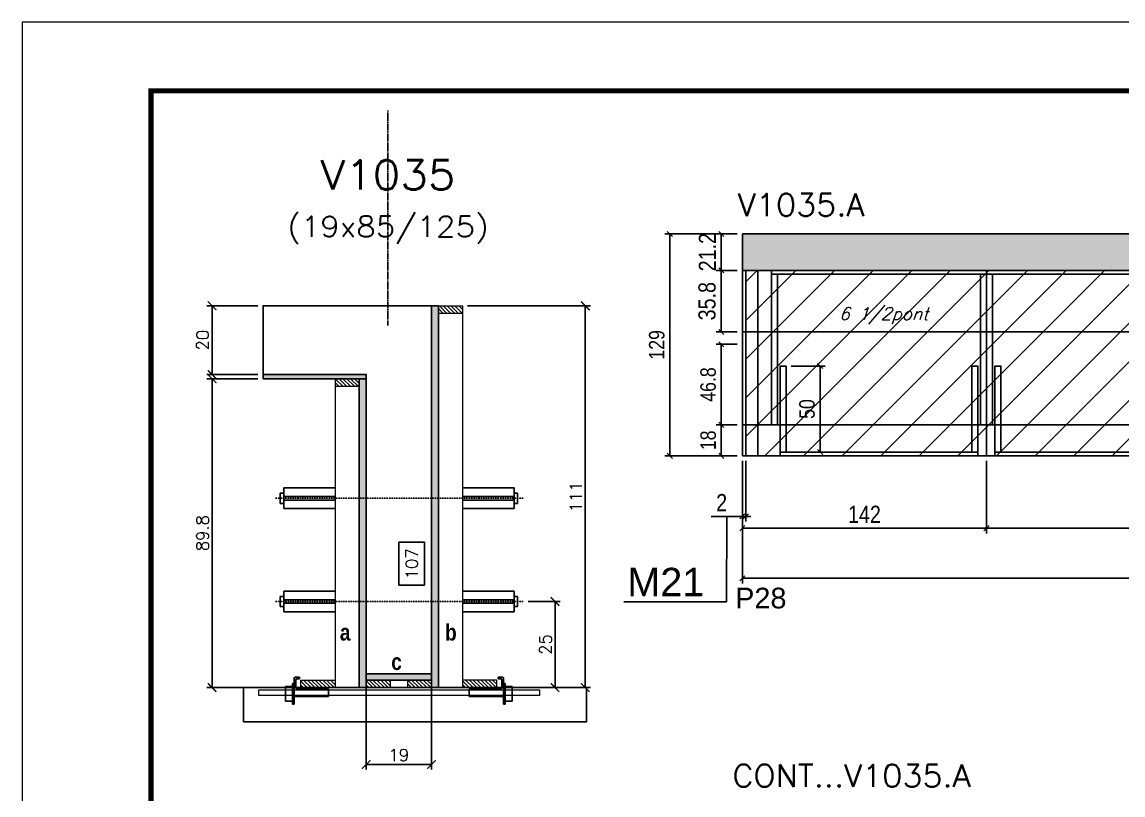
# Model space of a CAD drawing. Extents: x -20960 to -5926, y -2106 to 21915.
# Drawn here: x -9037 to -8396, y 11129 to 11578 of the extents above; entities that cross this region are included whole.
import ezdxf
from ezdxf.enums import TextEntityAlignment as Align

# ---------------------------------------------------------------- set-up
doc = ezdxf.new("R2010")
doc.units = 0
doc.linetypes.add('DASHED', pattern=[0.75, 0.5, -0.25])
doc.linetypes.add('HIDDEN', pattern=[0.375, 0.25, -0.125])
for name, color, linetype in [('5', 5, 'Continuous'), ('barrote', 251, 'Continuous'), ('COTA', 241, 'Continuous'), ('Cota Seção (2x)', 4, 'Continuous'), ('detalhes', 4, 'Continuous'), ('NOMENCLATURA', 7, 'Continuous'), ('Painéis', 200, 'Continuous'), ('presilha', 1, 'Continuous'), ('Reaproveitamento', 251, 'Continuous'), ('SARR_2.2x7', 40, 'Continuous'), ('SARR_3.5x7', 81, 'Continuous'), ('TENSOR', 3, 'Continuous'), ('texto', 7, 'Continuous'), ('Texto de Titulo', 7, 'Continuous'), ('Texto Qtd Sarr', 242, 'Continuous')]:
    doc.layers.add(name, color=color, linetype=linetype)
for name, color, linetype, lineweight in [('CONCRETO', 251, 'Continuous', 25), ('Folhas', 255, 'Continuous', 9), ('Hachura', 251, 'Continuous', 9), ('Madeira', 126, 'Continuous', 18), ('SARRAFO DE PRESSAO', 251, 'DASHED', 9), ('SCO-___-LAJ', 2, 'Continuous', 0), ('Texto Seção', 7, 'Continuous', 15)]:
    doc.layers.add(name, color=color, linetype=linetype, lineweight=lineweight)
doc.styles.add('COTA TECNICA', font='techl___.ttf', dxfattribs={"height": 10})
doc.styles.add('COTA TECNICA-50', font='techl___.ttf', dxfattribs={"height": 9})
doc.styles.add('REGUA-120', font='ROMANS.shx', dxfattribs={"height": 15})
doc.styles.add('Romans', font='romans.shx')
doc.styles.get("Standard").update_dxf_attribs({"font": 'arial.ttf'})
doc.styles.add('TECNICA', font='techb___.ttf', dxfattribs={"height": 10})
doc.dimstyles.new('COTA PAINEL-50', dxfattribs={"dimtxt": 9, "dimasz": 3, "dimexe": 3, "dimexo": 3, "dimgap": 3, "dimtad": 1, "dimdec": 1, "dimzin": 12, "dimdsep": 46, "dimtxsty": 'COTA TECNICA-50', "dimblk1": 'OBLIQUE', "dimblk2": 'OBLIQUE', "dimsah": 1, "dimcen": 0.9, "dimclrd": 4, "dimclre": 4, "dimclrt": 240, "dimadec": 1, "dimazin": 3, "dimtfac": 1, "dimtdec": 1, "dimtmove": 0, "dimatfit": 3, "dimfxl": 1, "dimtolj": 1, "dimtzin": 12, "dimarcsym": 0})
doc.dimstyles.new('Cota Seção (2x)', dxfattribs={"dimtxt": 7, "dimasz": 5, "dimexe": 3, "dimexo": 3, "dimgap": 2, "dimtad": 3, "dimdec": 1, "dimlfac": 0.5, "dimzin": 12, "dimdsep": 46, "dimtxsty": 'Romans', "dimblk": 'ARCHTICK', "dimcen": 0, "dimclrd": 4, "dimclre": 4, "dimclrt": 1, "dimadec": 1, "dimazin": 3, "dimtfac": 1, "dimtdec": 1, "dimtmove": 0, "dimatfit": 3, "dimldrblk": 'OBLIQUE', "dimfxl": 1, "dimtolj": 1, "dimtzin": 12, "dimarcsym": 0})
doc.dimstyles.new('Cota Seção interna', dxfattribs={"dimtxt": 7, "dimasz": 6, "dimexe": 0.18, "dimexo": 2, "dimgap": -4, "dimtad": 3, "dimdec": 1, "dimlfac": 0.5, "dimzin": 12, "dimdsep": 46, "dimtxsty": 'Romans', "dimblk": 'ARCHTICK', "dimcen": 0.09, "dimse1": 1, "dimse2": 1, "dimsd1": 1, "dimsd2": 1, "dimclrd": 180, "dimclre": 5, "dimclrt": 1, "dimadec": 0, "dimazin": 3, "dimtfac": 1, "dimtdec": 1, "dimtofl": 0, "dimtmove": 0, "dimatfit": 3, "dimldrblk": 'ARCHTICK', "dimfxl": 1, "dimtolj": 1, "dimtzin": 0, "dimarcsym": 0})
doc.dimstyles.new('PAINEL', dxfattribs={"dimtxt": 10, "dimasz": 3, "dimexe": 3, "dimexo": 3, "dimgap": 3, "dimtad": 1, "dimdec": 1, "dimzin": 12, "dimdsep": 46, "dimtxsty": 'COTA TECNICA', "dimblk1": 'OBLIQUE', "dimblk2": 'OBLIQUE', "dimsah": 1, "dimcen": 0.9, "dimclrd": 4, "dimclre": 4, "dimclrt": 240, "dimadec": 1, "dimazin": 3, "dimtfac": 1, "dimtdec": 1, "dimtmove": 0, "dimatfit": 3, "dimfxl": 1, "dimtolj": 1, "dimtzin": 12, "dimarcsym": 0})
pattern_1 = [(45, (-1585, 1148.575), (-11.22532, 11.22532), [])]
pattern_2 = [(315, (14119.8435, 2961.5712), (1.12253202, 1.12253202), [])]

# ---------------------------------------------------------------- blocks, each defined once
blk = doc.blocks.new('9999999999')
at = {"layer": 'Folhas'}
blk.add_lwpolyline([(98138.98, 34190.21), (99623.98, 34190.21), (99623.98, 35240.21), (98138.98, 35240.21)], close=True, dxfattribs=at)
at = {"layer": 'Folhas', "color": 30, "const_width": 3}
blk.add_lwpolyline([(98213.98, 34230.21), (99583.98, 34230.21), (99583.98, 35200.21), (98213.98, 35200.21)], close=True, dxfattribs=at)
blk = doc.blocks.new('_Oblique')
at = {"color": 0, "linetype": 'ByBlock', "lineweight": -2}
blk.add_line((-0.5, -0.5), (0.5, 0.5), dxfattribs=at)
blk = doc.blocks.new('*D7672')
at = {"layer": 'COTA', "color": 4, "lineweight": -2, "ltscale": 25, "transparency": 16777216}
for p, q in [((-8617.91, 11322.99), (-8617.91, 11280.9)), ((-8475.91, 11322.99), (-8475.91, 11280.9)), ((-8617.91, 11283.9), (-8475.91, 11283.9))]:
    blk.add_line(p, q, dxfattribs=at)
at = {"layer": 'Defpoints', "color": 0, "ltscale": 25, "transparency": 16777216}
for p in [(-8617.91, 11325.99), (-8475.91, 11325.99), (-8475.91, 11283.9)]:
    blk.add_point(p, dxfattribs=at)
at = {"layer": 'COTA', "color": 4, "lineweight": -2, "ltscale": 25, "transparency": 16777216, "xscale": 3, "yscale": 3, "zscale": 3, "rotation": 180}
blk.add_blockref('_Oblique', (-8617.91, 11283.9), dxfattribs=at)
at = {"layer": 'COTA', "color": 4, "lineweight": -2, "ltscale": 25, "transparency": 16777216, "xscale": 3, "yscale": 3, "zscale": 3}
blk.add_blockref('_Oblique', (-8475.91, 11283.9), dxfattribs=at)
at = {"layer": 'COTA', "color": 240, "ltscale": 25, "transparency": 16777216, "insert": (-8546.91, 11291.97), "char_height": 10, "attachment_point": 5, "style": 'COTA TECNICA'}
blk.add_mtext('\\A1;142', dxfattribs=at)
blk = doc.blocks.new('*D7673')
at = {"layer": 'COTA', "color": 4, "lineweight": -2, "ltscale": 25, "transparency": 16777216}
for p, q in [((-8475.91, 11322.99), (-8475.91, 11280.9)), ((-8231.91, 11322.99), (-8231.91, 11280.9)), ((-8475.91, 11283.9), (-8231.91, 11283.9))]:
    blk.add_line(p, q, dxfattribs=at)
at = {"layer": 'Defpoints', "color": 0, "ltscale": 25, "transparency": 16777216}
for p in [(-8475.91, 11325.99), (-8231.91, 11325.99), (-8231.91, 11283.9)]:
    blk.add_point(p, dxfattribs=at)
at = {"layer": 'COTA', "color": 4, "lineweight": -2, "ltscale": 25, "transparency": 16777216, "xscale": 3, "yscale": 3, "zscale": 3, "rotation": 180}
blk.add_blockref('_Oblique', (-8475.91, 11283.9), dxfattribs=at)
at = {"layer": 'COTA', "color": 4, "lineweight": -2, "ltscale": 25, "transparency": 16777216, "xscale": 3, "yscale": 3, "zscale": 3}
blk.add_blockref('_Oblique', (-8231.91, 11283.9), dxfattribs=at)
at = {"layer": 'COTA', "color": 240, "ltscale": 25, "transparency": 16777216, "insert": (-8353.91, 11291.97), "char_height": 10, "attachment_point": 5, "style": 'COTA TECNICA'}
blk.add_mtext('\\A1;244', dxfattribs=at)
blk = doc.blocks.new('titulo1')
at = {"layer": 'Defpoints', "color": 252, "linetype": 'HIDDEN', "ltscale": 2}
blk.add_line((0, 0), (0, 125), dxfattribs=at)
at = {"layer": 'Defpoints', "style": 'Romans', "oblique": 15}
blk.add_attdef('FOLHA', text='', height=10, dxfattribs=at).set_placement((0, 15.58), align=Align.MIDDLE_CENTER)
at = {"layer": 'Texto Qtd Sarr', "color": 3, "style": 'Romans', "oblique": 15}
for tag, height, p in [('TITULO', 17, (0, 71.45)), ('SEÇÃO', 12, (0, 41.55))]:
    blk.add_attdef(tag, text='', height=height, dxfattribs=at).set_placement(p, align=Align.MIDDLE_CENTER)
blk = doc.blocks.new('*D7678')
at = {"layer": 'COTA', "color": 4, "lineweight": -2, "ltscale": 25, "transparency": 16777216}
for p, q in [((-8617.91, 11322.99), (-8617.91, 11287.77)), ((-8615.91, 11322.99), (-8615.91, 11287.77)), ((-8617.91, 11290.77), (-8636.02, 11290.77)), ((-8615.91, 11290.77), (-8617.91, 11290.77)), ((-8615.91, 11290.77), (-8612.91, 11290.77))]:
    blk.add_line(p, q, dxfattribs=at)
at = {"layer": 'Defpoints', "color": 0, "ltscale": 25, "transparency": 16777216}
for p in [(-8617.91, 11325.99), (-8615.91, 11325.99), (-8617.91, 11290.77)]:
    blk.add_point(p, dxfattribs=at)
at = {"layer": 'COTA', "color": 4, "lineweight": -2, "ltscale": 25, "transparency": 16777216, "xscale": 3, "yscale": 3, "zscale": 3}
blk.add_blockref('_Oblique', (-8617.91, 11290.77), dxfattribs=at)
at = {"layer": 'COTA', "color": 4, "lineweight": -2, "ltscale": 25, "transparency": 16777216, "xscale": 3, "yscale": 3, "zscale": 3, "rotation": 180}
blk.add_blockref('_Oblique', (-8615.91, 11290.77), dxfattribs=at)
at = {"layer": 'COTA', "color": 240, "ltscale": 25, "transparency": 16777216, "insert": (-8629.97, 11298.77), "char_height": 10, "attachment_point": 5, "style": 'COTA TECNICA'}
blk.add_mtext('\\A1;2', dxfattribs=at)
blk = doc.blocks.new('*D7733')
at = {"layer": 'COTA', "color": 4, "lineweight": -2, "ltscale": 25, "transparency": 16777216}
for p, q in [((-8620.91, 11454.99), (-8633.2, 11454.99)), ((-8630.2, 11433.79), (-8630.2, 11454.99)), ((-8620.91, 11433.79), (-8633.2, 11433.79))]:
    blk.add_line(p, q, dxfattribs=at)
at = {"layer": 'Defpoints', "color": 0, "ltscale": 25, "transparency": 16777216}
for p in [(-8630.2, 11454.99), (-8617.91, 11454.99), (-8617.91, 11433.79)]:
    blk.add_point(p, dxfattribs=at)
at = {"layer": 'COTA', "color": 4, "lineweight": -2, "ltscale": 25, "transparency": 16777216, "xscale": 3, "yscale": 3, "zscale": 3}
for p, rotation in [((-8630.2, 11454.99), 90), ((-8630.2, 11433.79), 270)]:
    blk.add_blockref('_Oblique', p, dxfattribs=dict(at, rotation=rotation))
at = {"layer": 'COTA', "color": 240, "ltscale": 25, "transparency": 16777216, "insert": (-8638.26, 11444.39), "char_height": 10, "attachment_point": 5, "rotation": 90, "style": 'COTA TECNICA'}
blk.add_mtext('\\A1;21.2', dxfattribs=at)
blk = doc.blocks.new('*D7679')
at = {"layer": 'COTA', "color": 4, "lineweight": -2, "ltscale": 25, "transparency": 16777216}
for p, q in [((-8620.91, 11433.79), (-8633.2, 11433.79)), ((-8630.2, 11397.99), (-8630.2, 11433.79)), ((-8620.91, 11397.99), (-8633.2, 11397.99))]:
    blk.add_line(p, q, dxfattribs=at)
at = {"layer": 'Defpoints', "color": 0, "ltscale": 25, "transparency": 16777216}
for p in [(-8630.2, 11433.79), (-8617.91, 11433.79), (-8617.91, 11397.99)]:
    blk.add_point(p, dxfattribs=at)
at = {"layer": 'COTA', "color": 4, "lineweight": -2, "ltscale": 25, "transparency": 16777216, "xscale": 3, "yscale": 3, "zscale": 3}
for p, rotation in [((-8630.2, 11433.79), 90), ((-8630.2, 11397.99), 270)]:
    blk.add_blockref('_Oblique', p, dxfattribs=dict(at, rotation=rotation))
at = {"layer": 'COTA', "color": 240, "ltscale": 25, "transparency": 16777216, "insert": (-8638.44, 11415.89), "char_height": 10, "attachment_point": 5, "rotation": 90, "style": 'COTA TECNICA'}
blk.add_mtext('\\A1;35.8', dxfattribs=at)
blk = doc.blocks.new('*D7680')
at = {"layer": 'COTA', "color": 4, "lineweight": -2, "ltscale": 25, "transparency": 16777216}
for p, q in [((-8617.91, 11322.99), (-8617.91, 11251.77)), ((-7985.95, 11322.99), (-7985.95, 11251.77)), ((-8617.91, 11254.77), (-7985.95, 11254.77))]:
    blk.add_line(p, q, dxfattribs=at)
at = {"layer": 'Defpoints', "color": 0, "ltscale": 25, "transparency": 16777216}
for p in [(-8617.91, 11325.99), (-7985.95, 11325.99), (-7985.95, 11254.77)]:
    blk.add_point(p, dxfattribs=at)
at = {"layer": 'COTA', "color": 4, "lineweight": -2, "ltscale": 25, "transparency": 16777216, "xscale": 3, "yscale": 3, "zscale": 3, "rotation": 180}
blk.add_blockref('_Oblique', (-8617.91, 11254.77), dxfattribs=at)
at = {"layer": 'COTA', "color": 4, "lineweight": -2, "ltscale": 25, "transparency": 16777216, "xscale": 3, "yscale": 3, "zscale": 3}
blk.add_blockref('_Oblique', (-7985.95, 11254.77), dxfattribs=at)
at = {"layer": 'COTA', "color": 240, "ltscale": 25, "transparency": 16777216, "insert": (-8301.93, 11262.99), "char_height": 10, "attachment_point": 5, "style": 'COTA TECNICA'}
blk.add_mtext('\\A1;632', dxfattribs=at)
blk = doc.blocks.new('*D7711')
at = {"layer": 'COTA', "color": 4, "lineweight": -2, "transparency": 16777216}
for p, q in [((-8620.91, 11454.99), (-8663.11, 11454.99)), ((-8660.11, 11454.99), (-8660.11, 11325.99)), ((-8620.91, 11325.99), (-8663.11, 11325.99))]:
    blk.add_line(p, q, dxfattribs=at)
at = {"layer": 'Defpoints', "color": 0, "transparency": 16777216}
for p in [(-8617.91, 11454.99), (-8660.11, 11325.99), (-8617.91, 11325.99)]:
    blk.add_point(p, dxfattribs=at)
at = {"layer": 'COTA', "color": 4, "lineweight": -2, "transparency": 16777216, "xscale": 3, "yscale": 3, "zscale": 3}
for p, rotation in [((-8660.11, 11454.99), 90), ((-8660.11, 11325.99), 270)]:
    blk.add_blockref('_Oblique', p, dxfattribs=dict(at, rotation=rotation))
at = {"layer": 'COTA', "color": 240, "transparency": 16777216, "insert": (-8667.69, 11390.49), "char_height": 9, "attachment_point": 5, "rotation": 90, "style": 'COTA TECNICA-50'}
blk.add_mtext('\\A1;129', dxfattribs=at)
blk = doc.blocks.new('*D7757')
at = {"layer": 'COTA', "color": 4, "lineweight": -2, "transparency": 16777216}
for p, q in [((-8620.91, 11390.82), (-8633.2, 11390.82)), ((-8630.2, 11390.82), (-8630.2, 11343.99)), ((-8620.91, 11343.99), (-8633.2, 11343.99))]:
    blk.add_line(p, q, dxfattribs=at)
at = {"layer": 'Defpoints', "color": 0, "transparency": 16777216}
for p in [(-8617.91, 11390.82), (-8630.2, 11343.99), (-8617.91, 11343.99)]:
    blk.add_point(p, dxfattribs=at)
at = {"layer": 'COTA', "color": 4, "lineweight": -2, "transparency": 16777216, "xscale": 3, "yscale": 3, "zscale": 3}
for p, rotation in [((-8630.2, 11390.82), 90), ((-8630.2, 11343.99), 270)]:
    blk.add_blockref('_Oblique', p, dxfattribs=dict(at, rotation=rotation))
at = {"layer": 'COTA', "color": 240, "transparency": 16777216, "insert": (-8637.81, 11367.41), "char_height": 9, "attachment_point": 5, "rotation": 90, "style": 'COTA TECNICA-50'}
blk.add_mtext('\\A1;46.8', dxfattribs=at)
blk = doc.blocks.new('_ArchTick')
at = {"color": 0, "linetype": 'ByBlock', "const_width": 0.15}
blk.add_lwpolyline([(-0.5, -0.5), (0.5, 0.5)], dxfattribs=at)
blk = doc.blocks.new('*D7714')
at = {"layer": 'COTA', "color": 4, "lineweight": -2, "transparency": 16777216}
for p, q in [((-8899.78, 11370.81), (-8929.43, 11370.81)), ((-8926.43, 11191.21), (-8926.43, 11370.81)), ((-8877.78, 11191.21), (-8929.43, 11191.21))]:
    blk.add_line(p, q, dxfattribs=at)
at = {"layer": 'Defpoints', "color": 0, "transparency": 16777216}
for p in [(-8926.43, 11370.81), (-8896.78, 11370.81), (-8874.78, 11191.21)]:
    blk.add_point(p, dxfattribs=at)
at = {"layer": 'COTA', "color": 4, "lineweight": -2, "transparency": 16777216, "xscale": 5, "yscale": 5, "zscale": 5}
for p, rotation in [((-8926.43, 11370.81), 90), ((-8926.43, 11191.21), 270)]:
    blk.add_blockref('_ArchTick', p, dxfattribs=dict(at, rotation=rotation))
at = {"layer": 'COTA', "color": 1, "transparency": 16777216, "insert": (-8931.93, 11281.01), "char_height": 7, "attachment_point": 5, "rotation": 90, "style": 'Romans'}
blk.add_mtext('\\A1;89.8', dxfattribs=at)
blk = doc.blocks.new('*D7715')
at = {"layer": 'COTA', "color": 4, "lineweight": -2, "transparency": 16777216}
for p, q in [((-8899.78, 11413.21), (-8929.43, 11413.21)), ((-8926.43, 11413.21), (-8926.43, 11373.21)), ((-8899.78, 11373.21), (-8929.43, 11373.21))]:
    blk.add_line(p, q, dxfattribs=at)
at = {"layer": 'Defpoints', "color": 0, "transparency": 16777216}
for p in [(-8896.78, 11413.21), (-8926.43, 11373.21), (-8896.78, 11373.21)]:
    blk.add_point(p, dxfattribs=at)
at = {"layer": 'COTA', "color": 4, "lineweight": -2, "transparency": 16777216, "xscale": 5, "yscale": 5, "zscale": 5}
for p, rotation in [((-8926.43, 11413.21), 90), ((-8926.43, 11373.21), 270)]:
    blk.add_blockref('_ArchTick', p, dxfattribs=dict(at, rotation=rotation))
at = {"layer": 'COTA', "color": 1, "transparency": 16777216, "insert": (-8931.93, 11393.21), "char_height": 7, "attachment_point": 5, "rotation": 90, "style": 'Romans'}
blk.add_mtext('\\A1;20', dxfattribs=at)
blk = doc.blocks.new('*D7716')
at = {"layer": 'COTA', "color": 4, "lineweight": -2, "transparency": 16777216}
for p, q in [((-8777.79, 11413.21), (-8706.3, 11413.21)), ((-8709.3, 11191.21), (-8709.3, 11413.21)), ((-8757.78, 11191.21), (-8706.3, 11191.21))]:
    blk.add_line(p, q, dxfattribs=at)
at = {"layer": 'Defpoints', "color": 0, "transparency": 16777216}
for p in [(-8780.79, 11413.21), (-8709.3, 11413.21), (-8760.78, 11191.21)]:
    blk.add_point(p, dxfattribs=at)
at = {"layer": 'COTA', "color": 4, "lineweight": -2, "transparency": 16777216, "xscale": 5, "yscale": 5, "zscale": 5}
for p, rotation in [((-8709.3, 11413.21), 90), ((-8709.3, 11191.21), 270)]:
    blk.add_blockref('_ArchTick', p, dxfattribs=dict(at, rotation=rotation))
at = {"layer": 'COTA', "color": 1, "transparency": 16777216, "insert": (-8714.8, 11302.21), "char_height": 7, "attachment_point": 5, "rotation": 90, "style": 'Romans'}
blk.add_mtext('\\A1;111', dxfattribs=at)
blk = doc.blocks.new('*D7717')
at = {"layer": 'Cota Seção (2x)', "color": 180, "lineweight": -2, "transparency": 16777216}
for p, q in [((-8802.78, 11275.71), (-8817.78, 11275.71)), ((-8817.78, 11275.71), (-8817.78, 11250.71)), ((-8802.78, 11250.71), (-8802.78, 11275.71)), ((-8817.78, 11250.71), (-8802.78, 11250.71))]:
    blk.add_line(p, q, dxfattribs=at)
at = {"layer": 'Defpoints', "color": 0, "transparency": 16777216}
for p in [(-8798.79, 11413.21), (-8798.78, 11413.21), (-8798.78, 11199.22)]:
    blk.add_point(p, dxfattribs=at)
at = {"layer": 'Cota Seção (2x)', "color": 1, "transparency": 16777216, "insert": (-8810.28, 11263.21), "char_height": 7, "attachment_point": 5, "rotation": 90, "style": 'Romans'}
blk.add_mtext('\\A1;107', dxfattribs=at)
blk = doc.blocks.new('PRESILHA METÁLICA 1')
at = {"layer": 'presilha'}
for p, q in [((7.5, 10.64), (7.5, 19.86)), ((12, 21), (8.64, 21)), ((12, 19.5), (9.57, 19.5)), ((12, 21), (12, 19.5)), ((0, 13), (6, 13)), ((0, 13), (0, 0)), ((6, 15.5), (7.5, 15.5)), ((6, -2.5), (6, 15.5)), ((6, 13), (6, 0)), ((7.5, 15.5), (7.5, -2.5)), ((9, 11.57), (9, 18.93)), ((37.5, 11), (9.57, 11)), ((37.5, 11), (37.5, 4.1)), ((6, 0), (0, 0)), ((37.5, 4.1), (7.5, 4.1)), ((7.5, -2.5), (6, -2.5))]:
    blk.add_line(p, q, dxfattribs=at)
for centre, radius, start, end in [((8.64, 19.86), 1.14, 90, 180), ((9.57, 18.93), 0.57, 90, 180), ((9.57, 11.57), 0.57, 180, 270)]:
    blk.add_arc(centre, radius, start, end, dxfattribs=at)
blk = doc.blocks.new('*D7718')
at = {"layer": 'COTA', "color": 4, "lineweight": -2, "transparency": 16777216}
for p, q in [((-8836.78, 11192.61), (-8836.78, 11143.49)), ((-8798.78, 11192.61), (-8798.78, 11143.49)), ((-8836.78, 11146.49), (-8798.78, 11146.49))]:
    blk.add_line(p, q, dxfattribs=at)
at = {"layer": 'Defpoints', "color": 0, "transparency": 16777216}
for p in [(-8836.78, 11195.61), (-8798.78, 11195.61), (-8798.78, 11146.49)]:
    blk.add_point(p, dxfattribs=at)
at = {"layer": 'COTA', "color": 4, "lineweight": -2, "transparency": 16777216, "xscale": 5, "yscale": 5, "zscale": 5, "rotation": 180}
blk.add_blockref('_ArchTick', (-8836.78, 11146.49), dxfattribs=at)
at = {"layer": 'COTA', "color": 4, "lineweight": -2, "transparency": 16777216, "xscale": 5, "yscale": 5, "zscale": 5}
blk.add_blockref('_ArchTick', (-8798.78, 11146.49), dxfattribs=at)
at = {"layer": 'COTA', "color": 1, "transparency": 16777216, "insert": (-8817.78, 11151.99), "char_height": 7, "attachment_point": 5, "style": 'Romans'}
blk.add_mtext('\\A1;19', dxfattribs=at)
blk = doc.blocks.new('*D7719')
at = {"layer": 'COTA', "color": 4, "lineweight": -2, "transparency": 16777216}
for p, q in [((-8742.48, 11241.27), (-8723.92, 11241.27)), ((-8726.92, 11241.27), (-8726.92, 11191.21)), ((-8742.47, 11191.21), (-8723.92, 11191.21))]:
    blk.add_line(p, q, dxfattribs=at)
at = {"layer": 'Defpoints', "color": 0, "transparency": 16777216}
for p in [(-8745.48, 11241.27), (-8745.47, 11191.21), (-8726.92, 11191.21)]:
    blk.add_point(p, dxfattribs=at)
at = {"layer": 'COTA', "color": 4, "lineweight": -2, "transparency": 16777216, "xscale": 5, "yscale": 5, "zscale": 5}
for p, rotation in [((-8726.92, 11241.27), 90), ((-8726.92, 11191.21), 270)]:
    blk.add_blockref('_ArchTick', p, dxfattribs=dict(at, rotation=rotation))
at = {"layer": 'COTA', "color": 1, "transparency": 16777216, "insert": (-8732.42, 11216.24), "char_height": 7, "attachment_point": 5, "rotation": 90, "style": 'Romans'}
blk.add_mtext('\\A1;25', dxfattribs=at)
blk = doc.blocks.new('*D7724')
at = {"layer": 'COTA', "color": 4, "lineweight": -2, "transparency": 16777216}
for p, q in [((-8589.46, 11378.19), (-8569.7, 11378.19)), ((-8572.7, 11328.19), (-8572.7, 11378.19)), ((-8589.46, 11328.19), (-8569.7, 11328.19))]:
    blk.add_line(p, q, dxfattribs=at)
at = {"layer": 'Defpoints', "color": 0, "transparency": 16777216}
for p in [(-8592.46, 11378.19), (-8572.7, 11378.19), (-8592.46, 11328.19)]:
    blk.add_point(p, dxfattribs=at)
at = {"layer": 'COTA', "color": 4, "lineweight": -2, "transparency": 16777216, "xscale": 3, "yscale": 3, "zscale": 3}
for p, rotation in [((-8572.7, 11378.19), 90), ((-8572.7, 11328.19), 270)]:
    blk.add_blockref('_Oblique', p, dxfattribs=dict(at, rotation=rotation))
at = {"layer": 'COTA', "color": 240, "transparency": 16777216, "insert": (-8580.3, 11353.19), "char_height": 9, "attachment_point": 5, "rotation": 90, "style": 'COTA TECNICA-50'}
blk.add_mtext('\\A1;50', dxfattribs=at)
blk = doc.blocks.new('*D7727')
at = {"layer": 'COTA', "color": 4, "lineweight": -2, "transparency": 16777216}
for p, q in [((-8620.91, 11343.99), (-8633.2, 11343.99)), ((-8630.2, 11343.99), (-8630.2, 11325.99)), ((-8620.91, 11325.99), (-8633.2, 11325.99))]:
    blk.add_line(p, q, dxfattribs=at)
at = {"layer": 'Defpoints', "color": 0, "transparency": 16777216}
for p in [(-8617.91, 11343.99), (-8630.2, 11325.99), (-8617.91, 11325.99)]:
    blk.add_point(p, dxfattribs=at)
at = {"layer": 'COTA', "color": 4, "lineweight": -2, "transparency": 16777216, "xscale": 3, "yscale": 3, "zscale": 3}
for p, rotation in [((-8630.2, 11343.99), 90), ((-8630.2, 11325.99), 270)]:
    blk.add_blockref('_Oblique', p, dxfattribs=dict(at, rotation=rotation))
at = {"layer": 'COTA', "color": 240, "transparency": 16777216, "insert": (-8637.79, 11334.99), "char_height": 9, "attachment_point": 5, "rotation": 90, "style": 'COTA TECNICA-50'}
blk.add_mtext('\\A1;18', dxfattribs=at)

msp = doc.modelspace()

# ---------------------------------------------------------------- hatches: boundary and pattern name
at = {"layer": 'COTA', "linetype": 'ByBlock'}
h = msp.add_hatch(dxfattribs=at)
h.set_pattern_fill('AR-CONC', color=256, scale=0.03)
h.set_pattern_definition([(50, (-146174.2897, -19462.097), (5.46554007, -0.47817257), [0.5715, -6.2865]), (355, (-146174.2897, -19462.097), (-1.05730264, 5.73170536), [0.4572, -5.02921753]), (100.4514447, (-146173.834, -19462.137), (4.40823741, 5.25353256), [0.48570026, -5.34270734]), (46.1842, (-146174.29, -19460.573), (8.13237123, -1.26126984), [0.85725, -9.42975]), (96.6355576, (-146173.612, -19460.678), (7.122124, 7.42278374), [0.7285507, -8.01406824]), (351.184151, (-146174.29, -19460.573), (7.122124, 7.42278374), [0.685799, -7.54379196]), (21, (-146173.5277, -19460.954), (4.54843174, -3.06795595), [0.5715, -6.2865]), (326, (-146173.5277, -19460.954), (1.85406085, 5.52563898), [0.4572, -5.0292]), (71.451445, (-146173.1487, -19461.2096), (6.40249258, 2.45768307), [0.48570026, -5.34269813]), (37.5, (-146174.2897, -19462.097), (0.092658098, 2.536651166), [0, -4.96824, 0, -5.1054, 0, -5.04825]), (7.5, (-146174.2897, -19462.097), (2.004589875, 3.005417245), [0, -2.91084, 0, -4.85394, 0, -1.92405]), (327.5, (-146175.989, -19462.097), (4.067717855, -0.17186232), [0, -1.905, 0, -5.9436, 0, -7.8867]), (317.5, (-146176.751, -19462.097), (4.44387544, 0.76279473), [0, -2.4765, 0, -3.94716, 0, -5.6007])])
h.paths.add_polyline_path([(-7985.95, 11454.99), (-8104.95, 11454.99), (-8617.91, 11454.99), (-8617.91, 11433.79), (-8104.95, 11433.79), (-8104.95, 11412.99), (-7985.95, 11412.99)])
h.paths.add_polyline_path([(-8136.71, 11406.68), (-8136.71, 11440.62), (-8157.3, 11440.62), (-8157.3, 11406.68)], flags=9)
at = {"layer": 'Hachura'}
h = msp.add_hatch(color=256, dxfattribs=at)
h.dxf.hatch_style = 1
h.paths.add_polyline_path([(-8794.79, 11413.21), (-8798.79, 11413.21), (-8798.78, 11191.21), (-8794.78, 11191.21)])
h = msp.add_hatch(dxfattribs=at)
h.set_pattern_fill('ANSI31', color=256, scale=0.5, angle=270, style=0)
h.set_pattern_definition([(315, (14119.8532, 3105.5712), (1.12253202, 1.12253202), [])])
h.paths.add_polyline_path([(-8794.79, 11408.81), (-8794.79, 11413.21), (-8780.79, 11413.21), (-8780.79, 11408.81)])
h = msp.add_hatch(color=256, dxfattribs=at)
h.dxf.hatch_style = 1
h.paths.add_polyline_path([(-8896.78, 11370.81), (-8896.78, 11373.21), (-8836.78, 11373.21), (-8836.78, 11370.81)])
h = msp.add_hatch(dxfattribs=at)
h.set_pattern_fill('ANSI31', color=256, scale=0.5, angle=270, style=0)
h.set_pattern_definition([(315, (14119.8435, 3063.1712), (1.12253202, 1.12253202), [])])
h.paths.add_polyline_path([(-8840.78, 11366.41), (-8840.78, 11370.81), (-8854.78, 11370.81), (-8854.78, 11366.41)])
h = msp.add_hatch(color=256, dxfattribs=at)
h.dxf.hatch_style = 1
h.paths.add_polyline_path([(-8840.78, 11370.81), (-8836.78, 11370.81), (-8836.78, 11191.21), (-8840.78, 11191.21)])
h = msp.add_hatch(color=256, dxfattribs=at)
h.dxf.hatch_style = 1
h.paths.add_polyline_path([(-8836.78, 11195.61), (-8836.78, 11199.21), (-8798.78, 11199.21), (-8798.78, 11195.61)])
h = msp.add_hatch(dxfattribs=at)
h.set_pattern_fill('ANSI31', color=256, scale=0.5, angle=270, style=0)
h.set_pattern_definition(pattern_2)
h.paths.add_polyline_path([(-8874.78, 11191.21), (-8874.78, 11195.61), (-8854.78, 11195.61), (-8854.78, 11191.21)])
h = msp.add_hatch(dxfattribs=at)
h.set_pattern_fill('ANSI31', color=256, scale=0.5, angle=270, style=0)
h.set_pattern_definition(pattern_2)
h.paths.add_polyline_path([(-8836.78, 11191.21), (-8836.78, 11195.61), (-8822.78, 11195.61), (-8822.78, 11191.21)])
h = msp.add_hatch(dxfattribs=at)
h.set_pattern_fill('ANSI31', color=256, scale=0.5, angle=270, style=0)
h.set_pattern_definition(pattern_2)
h.paths.add_polyline_path([(-8798.78, 11191.21), (-8798.78, 11195.61), (-8812.78, 11195.61), (-8812.78, 11191.21)])
h = msp.add_hatch(dxfattribs=at)
h.set_pattern_fill('ANSI31', color=256, scale=0.5, angle=270, style=0)
h.set_pattern_definition(pattern_2)
h.paths.add_polyline_path([(-8760.78, 11191.21), (-8760.78, 11195.61), (-8780.78, 11195.61), (-8780.78, 11191.21)])
at = {"layer": 'Reaproveitamento', "transparency": 33554684}
h = msp.add_hatch(dxfattribs=at)
h.set_pattern_fill('ANSI31', color=256, scale=5)
h.set_pattern_definition(pattern_1)
h.paths.add_polyline_path([(-8475.91, 11325.99), (-8475.91, 11433.79), (-8615.91, 11433.79), (-8615.91, 11325.99)])
h = msp.add_hatch(dxfattribs=at)
h.set_pattern_fill('ANSI31', color=256, scale=5)
h.set_pattern_definition(pattern_1)
h.paths.add_polyline_path([(-8231.91, 11325.99), (-8231.91, 11433.79), (-8475.91, 11433.79), (-8475.91, 11325.99)])

# ---------------------------------------------------------------- linework, layer by layer
at = {"ltscale": 3}
for p, q in [((-8884.78, 11307.27), (-8884.78, 11295.27)), ((-8884.78, 11307.27), (-8854.78, 11307.27)), ((-8750.78, 11307.27), (-8780.78, 11307.27)), ((-8750.78, 11307.27), (-8750.78, 11295.27)), ((-8886.78, 11304.27), (-8886.78, 11298.27)), ((-8884.78, 11304.27), (-8886.78, 11304.27)), ((-8854.78, 11302.27), (-8884.78, 11302.27)), ((-8854.78, 11300.27), (-8884.78, 11300.27)), ((-8780.78, 11302.27), (-8750.78, 11302.27)), ((-8780.78, 11300.27), (-8750.78, 11300.27)), ((-8748.78, 11304.27), (-8750.78, 11304.27)), ((-8748.78, 11304.27), (-8748.78, 11298.27)), ((-8884.78, 11298.27), (-8886.78, 11298.27)), ((-8884.78, 11295.27), (-8854.78, 11295.27)), ((-8750.78, 11295.27), (-8780.78, 11295.27)), ((-8750.78, 11298.27), (-8748.78, 11298.27)), ((-8884.78, 11247.27), (-8884.78, 11235.27)), ((-8884.78, 11247.27), (-8854.78, 11247.27)), ((-8750.78, 11247.27), (-8780.78, 11247.27)), ((-8750.78, 11247.27), (-8750.78, 11235.27)), ((-8886.78, 11244.27), (-8886.78, 11238.27)), ((-8884.78, 11244.27), (-8886.78, 11244.27)), ((-8854.78, 11242.27), (-8884.78, 11242.27)), ((-8780.78, 11242.27), (-8750.78, 11242.27)), ((-8748.78, 11244.27), (-8750.78, 11244.27)), ((-8748.78, 11244.27), (-8748.78, 11238.27)), ((-8884.78, 11238.27), (-8886.78, 11238.27)), ((-8854.78, 11240.27), (-8884.78, 11240.27)), ((-8884.78, 11235.27), (-8854.78, 11235.27)), ((-8780.78, 11240.27), (-8750.78, 11240.27)), ((-8750.78, 11235.27), (-8780.78, 11235.27)), ((-8750.78, 11238.27), (-8748.78, 11238.27))]:
    msp.add_line(p, q, dxfattribs=at)
at = {"layer": 'barrote'}
msp.add_lwpolyline([(-8908.23, 11171.21), (-8708.65, 11171.21), (-8708.65, 11191.21), (-8908.23, 11191.21)], close=True, dxfattribs=at)
at = {"layer": 'CONCRETO'}
msp.add_lwpolyline([(-8896.78, 11373.21), (-8896.78, 11413.21), (-8836.78, 11413.21), (-8836.78, 11413.21), (-8798.78, 11413.21), (-8798.78, 11413.21), (-8798.78, 11413.21), (-8798.78, 11199.21), (-8836.78, 11199.21), (-8836.78, 11373.21)], close=True, dxfattribs=at)
at = {"layer": 'COTA', "linetype": 'ByBlock'}
for q in [(-8104.95, 11454.99), (-8617.91, 11433.79)]:
    msp.add_line((-8617.91, 11454.99), q, dxfattribs=at)
at = {"layer": 'Madeira'}
for points in [[(-8794.79, 11408.81), (-8794.79, 11413.21), (-8780.79, 11413.21), (-8780.79, 11408.81)], [(-8794.79, 11413.21), (-8780.79, 11413.21), (-8780.78, 11191.21), (-8794.78, 11191.21)], [(-8840.78, 11366.41), (-8840.78, 11370.81), (-8854.78, 11370.81), (-8854.78, 11366.41)], [(-8840.78, 11370.81), (-8854.78, 11370.81), (-8854.78, 11191.21), (-8840.78, 11191.21)], [(-8874.78, 11191.21), (-8874.78, 11195.61), (-8854.78, 11195.61), (-8854.78, 11191.21)], [(-8836.78, 11191.21), (-8836.78, 11195.61), (-8822.78, 11195.61), (-8822.78, 11191.21)], [(-8798.78, 11191.21), (-8798.78, 11195.61), (-8812.78, 11195.61), (-8812.78, 11191.21)], [(-8760.78, 11191.21), (-8760.78, 11195.61), (-8780.78, 11195.61), (-8780.78, 11191.21)]]:
    msp.add_lwpolyline(points, close=True, dxfattribs=at)
at = {"layer": 'NOMENCLATURA', "linetype": 'Continuous'}
for q in [(-8626.97, 11290.77), (-8686.85, 11240.98)]:
    msp.add_line((-8627.15, 11240.98), q, dxfattribs=at)
at = {"layer": 'Painéis'}
for p, q in [((-8617.91, 11433.79), (-8104.95, 11433.79)), ((-8617.91, 11325.99), (-8617.91, 11433.79)), ((-8615.91, 11325.99), (-8615.91, 11433.79)), ((-8475.91, 11325.99), (-8475.91, 11433.79)), ((-8617.91, 11397.99), (-7985.95, 11397.99)), ((-8617.91, 11343.99), (-7985.95, 11343.99)), ((-8617.91, 11325.99), (-7985.95, 11325.99))]:
    msp.add_line(p, q, dxfattribs=at)
for points in [[(-8794.79, 11413.21), (-8798.79, 11413.21), (-8798.78, 11191.21), (-8794.78, 11191.21)], [(-8896.78, 11370.81), (-8896.78, 11373.21), (-8836.78, 11373.21), (-8836.78, 11370.81)], [(-8840.78, 11370.81), (-8836.78, 11370.81), (-8836.78, 11191.21), (-8840.78, 11191.21)], [(-8836.78, 11195.61), (-8836.78, 11199.21), (-8798.78, 11199.21), (-8798.78, 11195.61)]]:
    msp.add_lwpolyline(points, close=True, dxfattribs=at)
at = {"layer": 'SARR_2.2x7', "linetype": 'Continuous'}
for p, q in [((-8608.91, 11397.99), (-8608.91, 11433.79)), ((-8600.91, 11431.59), (-8475.91, 11431.59)), ((-8475.91, 11431.59), (-8231.91, 11431.59)), ((-8608.91, 11397.99), (-8608.91, 11343.99))]:
    msp.add_line(p, q, dxfattribs=at)
at = {"layer": 'SARR_2.2x7', "linetype": 'Continuous', "ltscale": 50}
for p, q in [((-8608.91, 11343.99), (-8608.91, 11325.99)), ((-8480.91, 11328.19), (-8595.96, 11328.19)), ((-8236.91, 11328.19), (-8471.01, 11328.19))]:
    msp.add_line(p, q, dxfattribs=at)
at = {"layer": 'SARR_3.5x7'}
for p, q in [((-8600.91, 11343.99), (-8600.91, 11433.79)), ((-8597.41, 11343.99), (-8597.41, 11431.59)), ((-8479.36, 11343.99), (-8479.36, 11431.59)), ((-8472.46, 11343.99), (-8472.46, 11431.59)), ((-8475.91, 11343.99), (-8475.91, 11397.99)), ((-8600.91, 11343.99), (-8597.41, 11343.99)), ((-8479.36, 11343.99), (-8472.46, 11343.99))]:
    msp.add_line(p, q, dxfattribs=at)
for points in [[(-8592.46, 11328.19), (-8592.46, 11378.19), (-8595.96, 11378.19), (-8595.96, 11325.99)], [(-8484.41, 11328.19), (-8484.41, 11378.19), (-8480.91, 11378.19), (-8480.91, 11325.99)], [(-8467.51, 11328.19), (-8467.51, 11378.19), (-8471.01, 11378.19), (-8471.01, 11325.99)]]:
    msp.add_lwpolyline(points, dxfattribs=at)
at = {"layer": 'SCO-___-LAJ', "color": 1}
msp.add_lwpolyline([(-8899.23, 11189.88), (-8735.97, 11189.88), (-8735.97, 11186.68), (-8899.23, 11186.68)], close=True, dxfattribs=at)
at = {"layer": 'TENSOR', "linetype": 'HIDDEN', "ltscale": 0.5}
for p, q in [((-8889.78, 11301.27), (-8745.48, 11301.27)), ((-8889.78, 11241.27), (-8745.48, 11241.27))]:
    msp.add_line(p, q, dxfattribs=at)

# ---------------------------------------------------------------- block references
at = {"layer": 'presilha', "yscale": 0.6666666666666666, "zscale": 0.6666666666666666}
for p, xscale in [((-8883.64, 11183.25), 0.6666666666666666), ((-8751.91, 11183.25), -0.6666666666666666)]:
    msp.add_blockref('PRESILHA METÁLICA 1', p, dxfattribs=dict(at, xscale=xscale))
at = {"layer": 'SARRAFO DE PRESSAO', "color": 6, "linetype": 'ByBlock'}
msp.add_blockref('9999999999', (-107175.98, -23661.99), dxfattribs=at)
at = {"layer": 'Texto Seção'}
ref = msp.add_blockref('titulo1', (-8824.12, 11401.8), dxfattribs=at)
ref.add_attrib('TITULO', 'V1035', dxfattribs={"layer": 'Texto de Titulo', "color": 7, "height": 17, "style": 'Romans', "width": 1.1}).set_placement((-8824.12, 11489.3), align=Align.MIDDLE_CENTER)
ref.add_attrib('SEÇÃO', '(19x85/125)', dxfattribs={"layer": 'Texto de Titulo', "color": 7, "height": 12, "style": 'Romans', "width": 1.1}).set_placement((-8824.12, 11459.3), align=Align.MIDDLE_CENTER)

# ---------------------------------------------------------------- texts
at = {"layer": '5', "linetype": 'Continuous'}
msp.add_text('P28', height=12, rotation=0.00004, dxfattribs=at).set_placement((-8622.1, 11237.28))
at = {"layer": 'detalhes', "style": 'TECNICA'}
for s, p in [('b', (-8790.85, 11218.54)), ('a', (-8852.08, 11218.55)), ('c', (-8822.18, 11201.45))]:
    msp.add_text(s, height=9.6, dxfattribs=at).set_placement(p)
at = {"layer": 'NOMENCLATURA', "linetype": 'Continuous'}
msp.add_text('M21', height=16.5, rotation=360, dxfattribs=at).set_placement((-8684.87, 11244.35))
at = {"layer": 'texto', "color": 2, "insert": (-8535.77, 11407.44), "char_height": 7.2737, "attachment_point": 5, "style": 'Romans'}
msp.add_mtext('{\\Q19;\\C256;6 1/2pont}', dxfattribs=at)
at = {"layer": 'Texto Seção', "style": 'REGUA-120', "width": 1.05}
for s, p in [('V1035.A', (-8620.6, 11465.42)), ('CONT...V1035.A', (-8623.71, 11133.45))]:
    msp.add_text(s, height=13, dxfattribs=at).set_placement(p)

# ---------------------------------------------------------------- dimensions: what is measured, and where the dimension line sits
at = {"layer": 'COTA'}
for base, p1, p2, dimstyle, picture, middle in [((-8660.11, 11325.99), (-8617.91, 11454.99), (-8617.91, 11325.99), 'COTA PAINEL-50', '*D7711', (-8667.69, 11390.49)), ((-8926.43, 11373.21), (-8896.78, 11413.21), (-8896.78, 11373.21), 'Cota Seção (2x)', '*D7715', (-8931.93, 11393.21)), ((-8709.3, 11413.21), (-8760.78, 11191.21), (-8780.79, 11413.21), 'Cota Seção (2x)', '*D7716', (-8714.8, 11302.21)), ((-8630.2, 11343.99), (-8617.91, 11390.82), (-8617.91, 11343.99), 'COTA PAINEL-50', '*D7757', (-8637.81, 11367.41)), ((-8572.7, 11378.19), (-8592.46, 11328.19), (-8592.46, 11378.19), 'COTA PAINEL-50', '*D7724', (-8580.3, 11353.19)), ((-8926.43, 11370.81), (-8874.78, 11191.21), (-8896.78, 11370.81), 'Cota Seção (2x)', '*D7714', (-8931.93, 11281.01)), ((-8630.2, 11325.99), (-8617.91, 11343.99), (-8617.91, 11325.99), 'COTA PAINEL-50', '*D7727', (-8637.79, 11334.99)), ((-8726.92, 11191.21), (-8745.48, 11241.27), (-8745.47, 11191.21), 'Cota Seção (2x)', '*D7719', (-8732.42, 11216.24))]:
    dim = msp.add_linear_dim(base=base, p1=p1, p2=p2, angle=90, dimstyle=dimstyle, dxfattribs=at)
    dim.commit()
    dim.dimension.update_dxf_attribs({"geometry": picture, "text_midpoint": middle})
at = {"layer": 'COTA', "ltscale": 25}
dim = msp.add_linear_dim(base=(-8630.2, 11454.99), p1=(-8617.91, 11433.79), p2=(-8617.91, 11454.99), angle=90, dimstyle='PAINEL', dxfattribs=at)
dim.commit()
dim.dimension.update_dxf_attribs({"geometry": '*D7733', "text_midpoint": (-8630.2, 11444.39), "dimtype": 160})
dim = msp.add_linear_dim(base=(-8630.2, 11433.79), p1=(-8617.91, 11397.99), p2=(-8617.91, 11433.79), angle=90, dimstyle='PAINEL', dxfattribs=at)
dim.commit()
dim.dimension.update_dxf_attribs({"geometry": '*D7679', "text_midpoint": (-8638.44, 11415.89)})
for base, p1, p2, picture, middle in [((-8617.91, 11290.77), (-8615.91, 11325.99), (-8617.91, 11325.99), '*D7678', (-8629.97, 11298.77)), ((-8475.91, 11283.9), (-8617.91, 11325.99), (-8475.91, 11325.99), '*D7672', (-8546.91, 11291.97)), ((-7985.95, 11254.77), (-8617.91, 11325.99), (-7985.95, 11325.99), '*D7680', (-8301.93, 11262.99))]:
    dim = msp.add_linear_dim(base=base, p1=p1, p2=p2, dimstyle='PAINEL', dxfattribs=at)
    dim.commit()
    dim.dimension.update_dxf_attribs({"geometry": picture, "text_midpoint": middle})
dim = msp.add_linear_dim(base=(-8231.91, 11283.9), p1=(-8475.91, 11325.99), p2=(-8231.91, 11325.99), dimstyle='PAINEL', dxfattribs=at)
dim.commit()
dim.dimension.update_dxf_attribs({"geometry": '*D7673', "text_midpoint": (-8353.91, 11283.9), "dimtype": 160})
at = {"layer": 'COTA'}
dim = msp.add_linear_dim(base=(-8798.78, 11146.49), p1=(-8836.78, 11195.61), p2=(-8798.78, 11195.61), dimstyle='Cota Seção (2x)', dxfattribs=at)
dim.commit()
dim.dimension.update_dxf_attribs({"geometry": '*D7718', "text_midpoint": (-8817.78, 11151.99)})
at = {"layer": 'Cota Seção (2x)'}
dim = msp.add_linear_dim(base=(-8798.78, 11413.21), p1=(-8798.78, 11199.21), p2=(-8798.79, 11413.21), angle=90, dimstyle='Cota Seção interna', dxfattribs=at)
dim.commit()
dim.dimension.update_dxf_attribs({"geometry": '*D7717', "text_midpoint": (-8798.78, 11263.21), "dimtype": 160})

doc.saveas('drawing.dxf')
